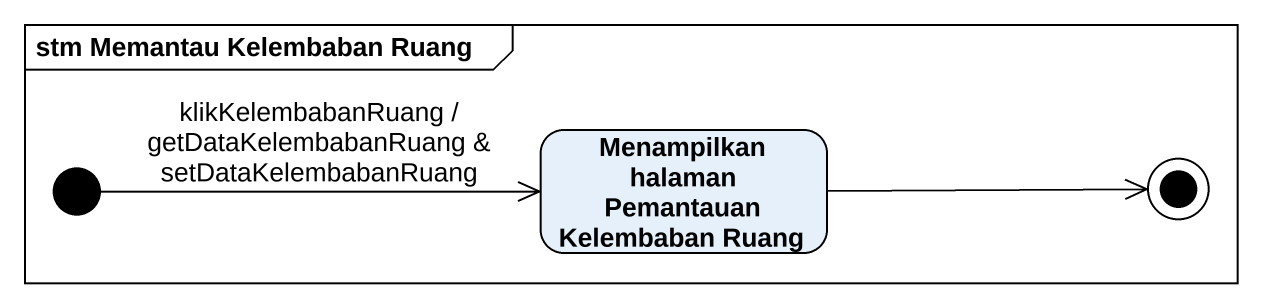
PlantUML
@startuml
mainframe stm Memantau Kelembaban Ruang
hide empty description
state "Menampilkan halaman Pemantauan Kelembaban Ruang" as Menampilkan_halaman
[*] -right-> Menampilkan_halaman : klikKelembabanRuang / getDataKelembabanRuang & setDataKelembabanRuang
Menampilkan_halaman -right-> [*]
@enduml
